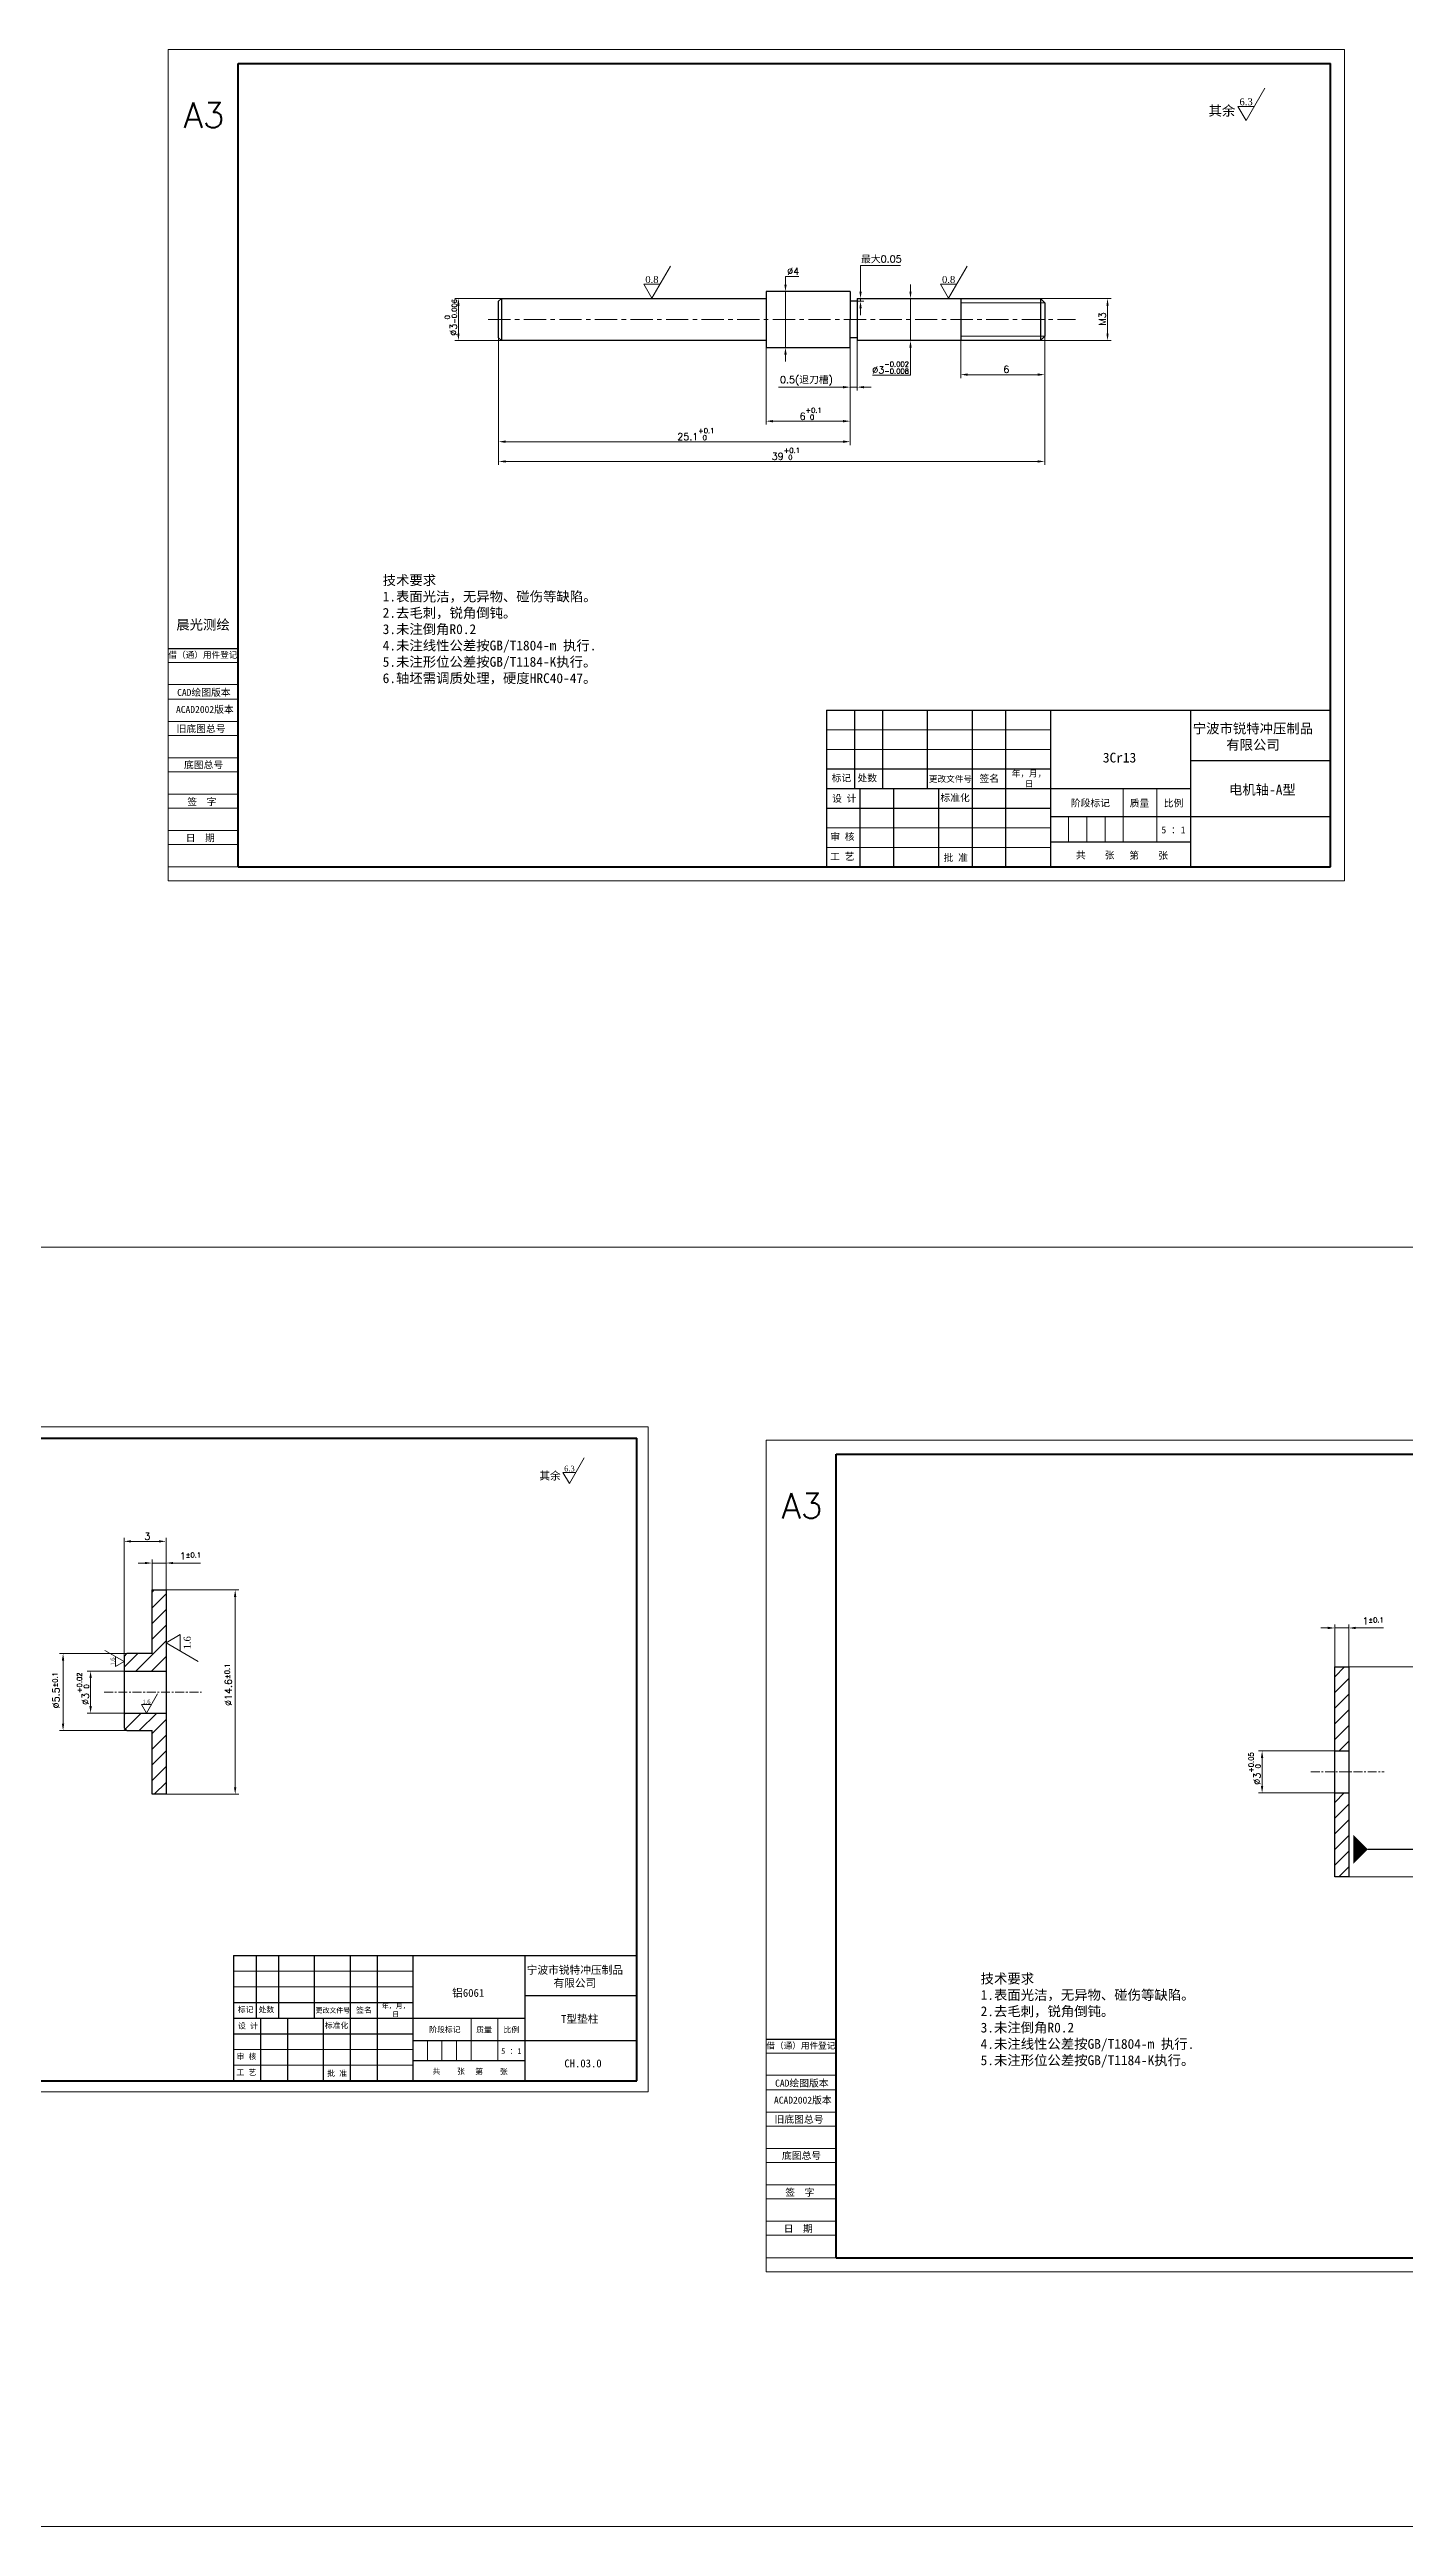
# Model space of a CAD drawing. Header units: millimetres. Extents: x 2517 to 4431, y 863 to 2540.
# Drawn here: x 3270.9 to 3367.7, y 1346.6 to 1523.6 of the extents above; entities that cross this region are included whole.
import ezdxf

# ---------------------------------------------------------------- set-up
doc = ezdxf.new("R2010")
doc.units = ezdxf.units.MM
doc.linetypes.add('CENTER', pattern=[50.8, 31.75, -6.35, 6.35, -6.35])
for name, color, linetype, lineweight in [('AM_5', 3, 'Continuous', 25), ('中心线', 1, 'CENTER', 9), ('填充', 3, 'Continuous', 9), ('实线', 7, 'Continuous', 25), ('尺寸标注', 2, 'Continuous', 9), ('引导线', 6, 'Continuous', 9), ('文本', 3, 'Continuous', 15), ('粗实线', 9, 'Continuous', 50)]:
    doc.layers.add(name, color=color, linetype=linetype, lineweight=lineweight)
doc.styles.add('st', font='txt.shx')
doc.styles.get("Standard").update_dxf_attribs({"font": 'simfang.ttf'})
doc.dimstyles.new('st0.2', dxfattribs={"dimscale": 0.2, "dimtxt": 2.5, "dimasz": 2.5, "dimexe": 1.25, "dimexo": 0, "dimtad": 1, "dimtoh": 1, "dimdec": 3, "dimdsep": 46, "dimtxsty": 'st', "dimcen": 0, "dimclrd": 256, "dimclre": 256, "dimclrt": 256, "dimadec": 4, "dimazin": 2, "dimtfac": 1, "dimtdec": 3, "dimtmove": 0, "dimatfit": 1, "dimfxl": 0, "dimlwd": -1, "dimlwe": -1, "dimarcsym": 0})

# ---------------------------------------------------------------- blocks, each defined once
blk = doc.blocks.new('*D108')
at = {"layer": 'Defpoints', "color": 0, "ltscale": 0.2, "transparency": 16777216}
for p in [(3303.21, 1505.81), (3300.14, 1502.81), (3303.21, 1502.81)]:
    blk.add_point(p, dxfattribs=at)
at = {"layer": '尺寸标注', "ltscale": 0.2, "transparency": 16777216}
for p, q in [((3303.21, 1505.81), (3299.89, 1505.81)), ((3300.14, 1505.31), (3300.14, 1503.31)), ((3303.21, 1502.81), (3299.89, 1502.81))]:
    blk.add_line(p, q, dxfattribs=at)
for points in [[(3300.05, 1505.31), (3300.22, 1505.31), (3300.14, 1505.81)], [(3300.05, 1503.31), (3300.22, 1503.31), (3300.14, 1502.81)]]:
    blk.add_solid(points, dxfattribs=at)
at = {"layer": '尺寸标注', "ltscale": 0.2, "transparency": 16777216, "insert": (3299.6, 1504.46), "char_height": 0.5, "attachment_point": 5, "rotation": 90, "style": 'st'}
blk.add_mtext('%%c3{}{\\H0.71x;\\C3;\\S 0^ -0.006;}', dxfattribs=at)
blk = doc.blocks.new('*D109')
at = {"layer": 'Defpoints', "color": 0, "ltscale": 0.2, "transparency": 16777216}
for p in [(3341.7, 1505.81), (3341.7, 1502.81), (3346.49, 1502.81)]:
    blk.add_point(p, dxfattribs=at)
at = {"layer": '尺寸标注', "ltscale": 0.2, "transparency": 16777216}
for p, q in [((3341.7, 1505.81), (3346.74, 1505.81)), ((3346.49, 1505.31), (3346.49, 1503.31)), ((3341.7, 1502.81), (3346.74, 1502.81))]:
    blk.add_line(p, q, dxfattribs=at)
for points in [[(3346.41, 1505.31), (3346.57, 1505.31), (3346.49, 1505.81)], [(3346.41, 1503.31), (3346.57, 1503.31), (3346.49, 1502.81)]]:
    blk.add_solid(points, dxfattribs=at)
at = {"layer": '尺寸标注', "ltscale": 0.2, "transparency": 16777216, "insert": (3346.11, 1504.35), "char_height": 0.5, "attachment_point": 5, "rotation": 90, "style": 'st'}
blk.add_mtext('M3', dxfattribs=at)
blk = doc.blocks.new('*D110')
at = {"layer": 'Defpoints', "color": 0, "ltscale": 0.2, "transparency": 16777216}
for p in [(3328.11, 1506.31), (3323.49, 1502.31), (3328.11, 1502.31)]:
    blk.add_point(p, dxfattribs=at)
at = {"layer": '尺寸标注', "ltscale": 0.2, "transparency": 16777216}
for p, q in [((3328.11, 1506.31), (3323.24, 1506.31)), ((3323.49, 1506.81), (3323.49, 1507.39)), ((3323.49, 1507.39), (3324.45, 1507.39)), ((3323.49, 1502.31), (3323.49, 1506.31)), ((3328.11, 1502.31), (3323.24, 1502.31)), ((3323.49, 1501.81), (3323.49, 1501.31))]:
    blk.add_line(p, q, dxfattribs=at)
for points in [[(3323.41, 1506.81), (3323.58, 1506.81), (3323.49, 1506.31)], [(3323.41, 1501.81), (3323.58, 1501.81), (3323.49, 1502.31)]]:
    blk.add_solid(points, dxfattribs=at)
at = {"layer": '尺寸标注', "ltscale": 0.2, "transparency": 16777216, "insert": (3324.04, 1507.76), "char_height": 0.5, "attachment_point": 5, "style": 'st'}
blk.add_mtext('%%c4', dxfattribs=at)
blk = doc.blocks.new('*D111')
at = {"layer": 'Defpoints', "color": 0, "ltscale": 0.2, "transparency": 16777216}
for p in [(3331.37, 1505.81), (3331.64, 1502.81), (3332.42, 1502.81)]:
    blk.add_point(p, dxfattribs=at)
at = {"layer": '尺寸标注', "ltscale": 0.2, "transparency": 16777216}
for p, q in [((3332.42, 1506.31), (3332.42, 1506.81)), ((3331.37, 1505.81), (3332.67, 1505.81)), ((3332.42, 1505.81), (3332.42, 1502.81)), ((3331.64, 1502.81), (3332.67, 1502.81)), ((3332.42, 1502.31), (3332.42, 1500.33)), ((3332.42, 1500.33), (3329.7, 1500.33))]:
    blk.add_line(p, q, dxfattribs=at)
for points in [[(3332.34, 1506.31), (3332.5, 1506.31), (3332.42, 1505.81)], [(3332.34, 1502.31), (3332.5, 1502.31), (3332.42, 1502.81)]]:
    blk.add_solid(points, dxfattribs=at)
at = {"layer": '尺寸标注', "ltscale": 0.2, "transparency": 16777216, "insert": (3331, 1500.87), "char_height": 0.5, "attachment_point": 5, "style": 'st'}
blk.add_mtext('%%c3{}{\\H0.71x;\\C3;\\S-0.002^ -0.008;}', dxfattribs=at)
blk = doc.blocks.new('*D112')
at = {"layer": 'Defpoints', "color": 0, "ltscale": 0.2, "transparency": 16777216}
for p in [(3336.01, 1502.81), (3342.01, 1503.12), (3342.01, 1500.37)]:
    blk.add_point(p, dxfattribs=at)
at = {"layer": '尺寸标注', "ltscale": 0.2, "transparency": 16777216}
for p, q in [((3336.01, 1502.81), (3336.01, 1500.12)), ((3342.01, 1503.12), (3342.01, 1500.12)), ((3336.51, 1500.37), (3341.51, 1500.37))]:
    blk.add_line(p, q, dxfattribs=at)
for points in [[(3336.51, 1500.46), (3336.51, 1500.29), (3336.01, 1500.37)], [(3341.51, 1500.46), (3341.51, 1500.29), (3342.01, 1500.37)]]:
    blk.add_solid(points, dxfattribs=at)
at = {"layer": '尺寸标注', "ltscale": 0.2, "transparency": 16777216, "insert": (3339.26, 1500.75), "char_height": 0.5, "attachment_point": 5, "style": 'st'}
blk.add_mtext('6', dxfattribs=at)
blk = doc.blocks.new('*D114')
at = {"layer": 'Defpoints', "color": 0, "ltscale": 0.2, "transparency": 16777216}
for p in [(3322.11, 1502.31), (3328.11, 1502.31), (3328.11, 1497.05)]:
    blk.add_point(p, dxfattribs=at)
at = {"layer": '尺寸标注', "ltscale": 0.2, "transparency": 16777216}
for p, q in [((3322.11, 1502.31), (3322.11, 1496.8)), ((3328.11, 1502.31), (3328.11, 1496.8)), ((3322.61, 1497.05), (3327.61, 1497.05))]:
    blk.add_line(p, q, dxfattribs=at)
for points in [[(3322.61, 1497.13), (3322.61, 1496.96), (3322.11, 1497.05)], [(3327.61, 1497.13), (3327.61, 1496.96), (3328.11, 1497.05)]]:
    blk.add_solid(points, dxfattribs=at)
at = {"layer": '尺寸标注', "ltscale": 0.2, "transparency": 16777216, "insert": (3325.29, 1497.58), "char_height": 0.5, "attachment_point": 5, "style": 'st'}
blk.add_mtext('6{}{\\H0.71x;\\C3;\\S+0.1^  0;}', dxfattribs=at)
blk = doc.blocks.new('*D115')
at = {"layer": 'Defpoints', "color": 0, "ltscale": 0.2, "transparency": 16777216}
for p in [(3303.01, 1503.01), (3342.01, 1503.12), (3342.01, 1494.17)]:
    blk.add_point(p, dxfattribs=at)
at = {"layer": '尺寸标注', "ltscale": 0.2, "transparency": 16777216}
for p, q in [((3303.01, 1503.01), (3303.01, 1493.92)), ((3342.01, 1503.12), (3342.01, 1493.92)), ((3303.51, 1494.17), (3341.51, 1494.17))]:
    blk.add_line(p, q, dxfattribs=at)
for points in [[(3303.51, 1494.25), (3303.51, 1494.09), (3303.01, 1494.17)], [(3341.51, 1494.25), (3341.51, 1494.09), (3342.01, 1494.17)]]:
    blk.add_solid(points, dxfattribs=at)
at = {"layer": '尺寸标注', "ltscale": 0.2, "transparency": 16777216, "insert": (3323.52, 1494.71), "char_height": 0.5, "attachment_point": 5, "style": 'st'}
blk.add_mtext('39{}{\\H0.71x;\\C3;\\S+0.1^  0;}', dxfattribs=at)
blk = doc.blocks.new('*D116')
at = {"layer": 'Defpoints', "color": 0, "ltscale": 0.2, "transparency": 16777216}
for p in [(3328.61, 1502.81), (3328.11, 1502.31), (3328.11, 1499.48)]:
    blk.add_point(p, dxfattribs=at)
at = {"layer": '尺寸标注', "ltscale": 0.2, "transparency": 16777216}
for p, q in [((3328.61, 1502.81), (3328.61, 1499.23)), ((3328.11, 1502.31), (3328.11, 1499.23)), ((3327.61, 1499.48), (3323, 1499.48)), ((3328.61, 1499.48), (3328.11, 1499.48)), ((3329.11, 1499.48), (3329.61, 1499.48))]:
    blk.add_line(p, q, dxfattribs=at)
for points in [[(3327.61, 1499.56), (3327.61, 1499.39), (3328.11, 1499.48)], [(3329.11, 1499.56), (3329.11, 1499.39), (3328.61, 1499.48)]]:
    blk.add_solid(points, dxfattribs=at)
at = {"layer": '尺寸标注', "ltscale": 0.2, "transparency": 16777216, "insert": (3324.99, 1499.93), "char_height": 0.5, "attachment_point": 5, "style": 'st'}
blk.add_mtext('0.5(退刀槽)', dxfattribs=at)
blk = doc.blocks.new('*D117')
at = {"layer": 'Defpoints', "color": 0, "ltscale": 0.2, "transparency": 16777216}
for p in [(3328.61, 1505.81), (3328.61, 1505.61), (3328.85, 1505.61)]:
    blk.add_point(p, dxfattribs=at)
at = {"layer": '尺寸标注', "ltscale": 0.2, "transparency": 16777216}
for p, q in [((3328.85, 1506.31), (3328.85, 1508.16)), ((3328.85, 1508.16), (3331.7, 1508.16)), ((3328.61, 1505.81), (3329.1, 1505.81)), ((3328.61, 1505.61), (3329.1, 1505.61)), ((3328.85, 1505.61), (3328.85, 1505.81)), ((3328.85, 1505.11), (3328.85, 1504.61))]:
    blk.add_line(p, q, dxfattribs=at)
for points in [[(3328.77, 1506.31), (3328.94, 1506.31), (3328.85, 1505.81)], [(3328.77, 1505.11), (3328.94, 1505.11), (3328.85, 1505.61)]]:
    blk.add_solid(points, dxfattribs=at)
at = {"layer": '尺寸标注', "ltscale": 0.2, "transparency": 16777216, "insert": (3330.34, 1508.61), "char_height": 0.5, "attachment_point": 5, "style": 'st'}
blk.add_mtext('最大0.05', dxfattribs=at)
blk = doc.blocks.new('*D178')
at = {"layer": 'Defpoints', "color": 0, "ltscale": 0.2, "transparency": 16777216}
for p in [(3276.26, 1407.75), (3273.87, 1404.75), (3276.26, 1404.75)]:
    blk.add_point(p, dxfattribs=at)
at = {"layer": '尺寸标注', "ltscale": 0.2, "transparency": 16777216}
for p, q in [((3276.26, 1407.75), (3273.62, 1407.75)), ((3273.87, 1407.25), (3273.87, 1405.25)), ((3276.26, 1404.75), (3273.62, 1404.75))]:
    blk.add_line(p, q, dxfattribs=at)
for points in [[(3273.79, 1407.25), (3273.96, 1407.25), (3273.87, 1407.75)], [(3273.79, 1405.25), (3273.96, 1405.25), (3273.87, 1404.75)]]:
    blk.add_solid(points, dxfattribs=at)
at = {"layer": '尺寸标注', "ltscale": 0.2, "transparency": 16777216, "insert": (3273.33, 1406.49), "char_height": 0.5, "attachment_point": 5, "rotation": 90, "style": 'st'}
blk.add_mtext('%%C3{}{\\H0.71x;\\C3;\\S+0.02^  0;}', dxfattribs=at)
blk = doc.blocks.new('*D179')
at = {"layer": 'Defpoints', "color": 0, "ltscale": 0.2, "transparency": 16777216}
for p in [(3279.26, 1413.55), (3279.26, 1398.95), (3284.2, 1398.95)]:
    blk.add_point(p, dxfattribs=at)
at = {"layer": '尺寸标注', "ltscale": 0.2, "transparency": 16777216}
for p, q in [((3279.26, 1413.55), (3284.45, 1413.55)), ((3284.2, 1413.05), (3284.2, 1399.45)), ((3279.26, 1398.95), (3284.45, 1398.95))]:
    blk.add_line(p, q, dxfattribs=at)
for points in [[(3284.11, 1413.05), (3284.28, 1413.05), (3284.2, 1413.55)], [(3284.11, 1399.45), (3284.28, 1399.45), (3284.2, 1398.95)]]:
    blk.add_solid(points, dxfattribs=at)
at = {"layer": '尺寸标注', "ltscale": 0.2, "transparency": 16777216, "insert": (3283.7, 1406.77), "char_height": 0.5, "attachment_point": 5, "rotation": 90, "style": 'st'}
blk.add_mtext('%%c14.6{}{\\A0;{\\H1.5x;}{\\A2;\\H0.71x;\\C3;%%p0.1}}', dxfattribs=at)
blk = doc.blocks.new('*D180')
at = {"layer": 'Defpoints', "color": 0, "ltscale": 0.2, "transparency": 16777216}
for p in [(3279.26, 1415.47), (3278.26, 1413.55), (3279.26, 1413.55)]:
    blk.add_point(p, dxfattribs=at)
at = {"layer": '尺寸标注', "ltscale": 0.2, "transparency": 16777216}
for p, q in [((3278.26, 1413.55), (3278.26, 1415.72)), ((3279.26, 1413.55), (3279.26, 1415.72)), ((3277.76, 1415.47), (3277.26, 1415.47)), ((3278.26, 1415.47), (3279.26, 1415.47)), ((3279.76, 1415.47), (3281.73, 1415.47))]:
    blk.add_line(p, q, dxfattribs=at)
for points in [[(3277.76, 1415.55), (3277.76, 1415.39), (3278.26, 1415.47)], [(3279.76, 1415.55), (3279.76, 1415.39), (3279.26, 1415.47)]]:
    blk.add_solid(points, dxfattribs=at)
at = {"layer": '尺寸标注', "ltscale": 0.2, "transparency": 16777216, "insert": (3281, 1415.97), "char_height": 0.5, "attachment_point": 5, "style": 'st'}
blk.add_mtext('1{}{\\A0;{\\H1.5x;}{\\A2;\\H0.71x;\\C3;%%p0.1}}', dxfattribs=at)
blk = doc.blocks.new('*D181')
at = {"layer": 'Defpoints', "color": 0, "ltscale": 0.2, "transparency": 16777216}
for p in [(3276.46, 1409), (3271.91, 1403.5), (3276.46, 1403.5)]:
    blk.add_point(p, dxfattribs=at)
at = {"layer": '尺寸标注', "ltscale": 0.2, "transparency": 16777216}
for p, q in [((3276.46, 1409), (3271.66, 1409)), ((3271.91, 1408.5), (3271.91, 1404)), ((3276.46, 1403.5), (3271.66, 1403.5))]:
    blk.add_line(p, q, dxfattribs=at)
for points in [[(3271.82, 1408.5), (3271.99, 1408.5), (3271.91, 1409)], [(3271.82, 1404), (3271.99, 1404), (3271.91, 1403.5)]]:
    blk.add_solid(points, dxfattribs=at)
at = {"layer": '尺寸标注', "ltscale": 0.2, "transparency": 16777216, "insert": (3271.41, 1406.38), "char_height": 0.5, "attachment_point": 5, "rotation": 90, "style": 'st'}
blk.add_mtext('%%c5.5{}{\\A0;{\\H1.5x;}{\\A2;\\H0.71x;\\C3;%%p0.1}}', dxfattribs=at)
blk = doc.blocks.new('*D182')
at = {"layer": 'Defpoints', "color": 0, "ltscale": 0.2, "transparency": 16777216}
for p in [(3279.26, 1417.02), (3279.26, 1413.55), (3276.26, 1408.8)]:
    blk.add_point(p, dxfattribs=at)
at = {"layer": '尺寸标注', "ltscale": 0.2, "transparency": 16777216}
for p, q in [((3276.26, 1408.8), (3276.26, 1417.27)), ((3276.76, 1417.02), (3278.76, 1417.02)), ((3279.26, 1413.55), (3279.26, 1417.27))]:
    blk.add_line(p, q, dxfattribs=at)
for points in [[(3276.76, 1417.1), (3276.76, 1416.94), (3276.26, 1417.02)], [(3278.76, 1417.1), (3278.76, 1416.94), (3279.26, 1417.02)]]:
    blk.add_solid(points, dxfattribs=at)
at = {"layer": '尺寸标注', "ltscale": 0.2, "transparency": 16777216, "insert": (3277.92, 1417.39), "char_height": 0.5, "attachment_point": 5, "style": 'st'}
blk.add_mtext('3', dxfattribs=at)
blk = doc.blocks.new('*D183')
at = {"layer": 'Defpoints', "color": 0, "ltscale": 0.2, "transparency": 16777216}
for p in [(3362.72, 1402.05), (3357.53, 1399.05), (3362.72, 1399.05)]:
    blk.add_point(p, dxfattribs=at)
at = {"layer": '尺寸标注', "ltscale": 0.2, "transparency": 16777216}
for p, q in [((3362.72, 1402.05), (3357.28, 1402.05)), ((3357.53, 1401.55), (3357.53, 1399.55)), ((3362.72, 1399.05), (3357.28, 1399.05))]:
    blk.add_line(p, q, dxfattribs=at)
for points in [[(3357.44, 1401.55), (3357.61, 1401.55), (3357.53, 1402.05)], [(3357.44, 1399.55), (3357.61, 1399.55), (3357.53, 1399.05)]]:
    blk.add_solid(points, dxfattribs=at)
at = {"layer": '尺寸标注', "ltscale": 0.2, "transparency": 16777216, "insert": (3356.99, 1400.79), "char_height": 0.5, "attachment_point": 5, "rotation": 90, "style": 'st'}
blk.add_mtext('%%c3{}{\\H0.71x;\\C3;\\S+0.05^  0;}', dxfattribs=at)
blk = doc.blocks.new('*D184')
at = {"layer": 'Defpoints', "color": 0, "ltscale": 0.2, "transparency": 16777216}
for p in [(3362.72, 1408.05), (3362.72, 1393.05), (3374, 1393.05)]:
    blk.add_point(p, dxfattribs=at)
at = {"layer": '尺寸标注', "ltscale": 0.2, "transparency": 16777216}
for p, q in [((3362.72, 1408.05), (3374.25, 1408.05)), ((3374, 1407.55), (3374, 1393.55)), ((3362.72, 1393.05), (3374.25, 1393.05))]:
    blk.add_line(p, q, dxfattribs=at)
for points in [[(3373.92, 1407.55), (3374.08, 1407.55), (3374, 1408.05)], [(3373.92, 1393.55), (3374.08, 1393.55), (3374, 1393.05)]]:
    blk.add_solid(points, dxfattribs=at)
at = {"layer": '尺寸标注', "ltscale": 0.2, "transparency": 16777216, "insert": (3373.5, 1400.71), "char_height": 0.5, "attachment_point": 5, "rotation": 90, "style": 'st'}
blk.add_mtext('%%c15{}{\\A0;{\\H1.5x;}{\\A2;\\H0.71x;\\C3;%%p0.1}}', dxfattribs=at)
blk = doc.blocks.new('*D185')
at = {"layer": 'Defpoints', "color": 0, "ltscale": 0.2, "transparency": 16777216}
for p in [(3363.72, 1410.83), (3362.72, 1408.05), (3363.72, 1408.05)]:
    blk.add_point(p, dxfattribs=at)
at = {"layer": '尺寸标注', "ltscale": 0.2, "transparency": 16777216}
for p, q in [((3362.22, 1410.83), (3361.72, 1410.83)), ((3362.72, 1408.05), (3362.72, 1411.08)), ((3362.72, 1410.83), (3363.72, 1410.83)), ((3363.72, 1408.05), (3363.72, 1411.08)), ((3364.22, 1410.83), (3366.19, 1410.83))]:
    blk.add_line(p, q, dxfattribs=at)
for points in [[(3362.22, 1410.92), (3362.22, 1410.75), (3362.72, 1410.83)], [(3364.22, 1410.92), (3364.22, 1410.75), (3363.72, 1410.83)]]:
    blk.add_solid(points, dxfattribs=at)
at = {"layer": '尺寸标注', "ltscale": 0.2, "transparency": 16777216, "insert": (3365.45, 1411.33), "char_height": 0.5, "attachment_point": 5, "style": 'st'}
blk.add_mtext('1{}{\\A0;{\\H1.5x;}{\\A2;\\H0.71x;\\C3;%%p0.1}}', dxfattribs=at)
blk = doc.blocks.new('*D470')
at = {"layer": 'Defpoints', "color": 0, "ltscale": 0.2, "transparency": 16777216}
for p in [(3303.01, 1503.01), (3328.11, 1502.31), (3328.11, 1495.58)]:
    blk.add_point(p, dxfattribs=at)
at = {"layer": '尺寸标注', "ltscale": 0.2, "transparency": 16777216}
for p, q in [((3303.01, 1503.01), (3303.01, 1495.33)), ((3328.11, 1502.31), (3328.11, 1495.33)), ((3303.51, 1495.58), (3327.61, 1495.58))]:
    blk.add_line(p, q, dxfattribs=at)
for points in [[(3303.51, 1495.67), (3303.51, 1495.5), (3303.01, 1495.58)], [(3327.61, 1495.67), (3327.61, 1495.5), (3328.11, 1495.58)]]:
    blk.add_solid(points, dxfattribs=at)
at = {"layer": '尺寸标注', "ltscale": 0.2, "transparency": 16777216, "insert": (3317.09, 1496.12), "char_height": 0.5, "attachment_point": 5, "style": 'st'}
blk.add_mtext('25.1{}{\\H0.71x;\\C3;\\S+0.1^  0;}', dxfattribs=at)

msp = doc.modelspace()

# ---------------------------------------------------------------- hatches: boundary and pattern name
at = {"layer": '填充', "ltscale": 0.2}
h = msp.add_hatch(dxfattribs=at)
h.set_pattern_fill('LINE', color=256, scale=0.25, angle=45)
h.set_pattern_definition([(45, (-5.8485, 56.6724), (-0.561266, 0.561266), [])])
h.paths.add_polyline_path([(3279.2613, 1413.5523), (3278.2613, 1413.5523), (3278.2613, 1409.0023), (3276.2613, 1409.0023), (3276.2613, 1407.7523), (3279.2613, 1407.7523)])
h.paths.add_polyline_path([(3279.2613, 1404.7523), (3276.2613, 1404.7523), (3276.2613, 1403.5023), (3278.2613, 1403.5023), (3278.2613, 1398.9523), (3279.2613, 1398.9523)])
h = msp.add_hatch(dxfattribs=at)
h.set_pattern_fill('LINE', color=256, scale=0.25, angle=45)
h.set_pattern_definition([(45, (166.5091, 50.9749), (-0.561266, 0.561266), [])])
h.paths.add_polyline_path([(3363.7155, 1408.0548), (3362.7155, 1408.0548), (3362.7155, 1402.0548), (3363.7155, 1402.0548)])
h.paths.add_polyline_path([(3363.7155, 1399.0548), (3362.7155, 1399.0548), (3362.7155, 1393.0548), (3363.7155, 1393.0548)])

# ---------------------------------------------------------------- linework, layer by layer
at = {"layer": 'AM_5', "color": 3, "ltscale": 0.2}
msp.add_line((3368.9287, 1395.0131), (3365.0859, 1395.0131), dxfattribs=at)
at = {"layer": 'AM_5', "color": 3, "linetype": 'Continuous', "ltscale": 0.2}
msp.add_trace([(3364.0359, 1396.0631), (3365.0859, 1395.0131), (3364.0359, 1393.9631)], dxfattribs=at)
at = {"layer": '中心线', "ltscale": 0.05}
msp.add_line((3302.2663, 1504.3124), (3344.1995, 1504.3124), dxfattribs=at)
at = {"layer": '中心线', "ltscale": 0.02}
for p, q in [((3274.8425, 1406.2523), (3281.7987, 1406.2523)), ((3361.0091, 1400.5548), (3366.2529, 1400.5548))]:
    msp.add_line(p, q, dxfattribs=at)
at = {"layer": '填充', "ltscale": 0.2}
for p, q in [((3342.0083, 1505.5037), (3336.0083, 1505.5037)), ((3342.0083, 1503.1211), (3336.0083, 1503.1211))]:
    msp.add_line(p, q, dxfattribs=at)
at = {"layer": '实线', "ltscale": 0.2}
for p, q in [((3328.1083, 1506.3124), (3322.1083, 1506.3124)), ((3322.1083, 1506.3124), (3322.1083, 1502.3124)), ((3328.1083, 1506.3124), (3328.1083, 1504.3124)), ((3303.2083, 1505.8124), (3303.0083, 1505.6124)), ((3303.0083, 1504.3124), (3303.0083, 1505.6124)), ((3303.0083, 1503.0124), (3303.0083, 1504.3124)), ((3303.2083, 1505.8124), (3322.1083, 1505.8124)), ((3303.2083, 1505.8124), (3303.2083, 1502.8124)), ((3328.6083, 1505.6124), (3328.1083, 1505.6124)), ((3328.1083, 1502.3124), (3328.1083, 1504.3124)), ((3328.6083, 1505.8124), (3341.6996, 1505.8124)), ((3328.6083, 1505.8124), (3328.6083, 1502.8124)), ((3328.6083, 1505.8124), (3328.6083, 1505.6124)), ((3336.0083, 1505.8124), (3336.0083, 1502.8124)), ((3341.6996, 1505.8124), (3342.0083, 1505.5037)), ((3341.6996, 1505.8124), (3341.6996, 1502.8124)), ((3342.0083, 1505.5037), (3342.0083, 1503.1211)), ((3303.2083, 1502.8124), (3303.0083, 1503.0124)), ((3322.1083, 1502.8124), (3303.2083, 1502.8124)), ((3328.6083, 1503.0124), (3328.1083, 1503.0124)), ((3341.6996, 1502.8124), (3328.6083, 1502.8124)), ((3341.6996, 1502.8124), (3342.0083, 1503.1211)), ((3322.1083, 1502.3124), (3328.1083, 1502.3124)), ((3278.2613, 1409.0023), (3278.2613, 1413.5523)), ((3278.2613, 1413.5523), (3279.2613, 1413.5523)), ((3279.2613, 1413.5523), (3279.2613, 1398.9523)), ((3276.4613, 1409.0023), (3276.2613, 1408.8023)), ((3276.2613, 1408.8023), (3276.2613, 1403.7023)), ((3278.2613, 1409.0023), (3276.4613, 1409.0023)), ((3276.2613, 1407.7523), (3279.2613, 1407.7523)), ((3362.7155, 1400.5548), (3362.7155, 1408.0548)), ((3362.7155, 1408.0548), (3363.7155, 1408.0548)), ((3363.7155, 1408.0548), (3363.7155, 1393.0548)), ((3276.2613, 1404.7523), (3279.2613, 1404.7523)), ((3276.4613, 1403.5023), (3276.2613, 1403.7023)), ((3276.4613, 1403.5023), (3278.2613, 1403.5023)), ((3278.2613, 1398.9523), (3278.2613, 1403.5023)), ((3362.7155, 1402.0548), (3363.7155, 1402.0548)), ((3362.7155, 1393.0548), (3362.7155, 1400.5548)), ((3279.2613, 1398.9523), (3278.2613, 1398.9523)), ((3362.7155, 1399.0548), (3363.7155, 1399.0548)), ((3363.7155, 1393.0548), (3362.7155, 1393.0548))]:
    msp.add_line(p, q, dxfattribs=at)
at = {"layer": '实线'}
for p, q in [((3279.4108, 1480.7986), (3284.4108, 1480.7986)), ((3284.4108, 1465.1986), (3284.4108, 1476.3986)), ((3284.4108, 1476.3986), (3284.4108, 1465.1986)), ((3326.4108, 1476.3986), (3362.4108, 1476.3986)), ((3326.4145, 1476.3986), (3326.4145, 1465.1986)), ((3328.4145, 1476.3986), (3328.4145, 1470.7986)), ((3330.4145, 1476.3986), (3330.4145, 1470.7986)), ((3333.6145, 1476.3986), (3333.6145, 1470.7986)), ((3336.8145, 1476.3986), (3336.8145, 1465.1986)), ((3339.2145, 1476.3986), (3339.2145, 1465.1986)), ((3342.4145, 1476.3986), (3342.4145, 1465.1986)), ((3352.4108, 1476.3986), (3352.4108, 1465.1986)), ((3352.4108, 1472.7986), (3362.4108, 1472.7986)), ((3326.4108, 1472.1986), (3342.4145, 1472.1986)), ((3326.4108, 1470.7986), (3342.4145, 1470.7986)), ((3328.8145, 1470.7986), (3328.8145, 1465.1986)), ((3331.2145, 1470.7986), (3331.2145, 1465.1986)), ((3334.4145, 1470.7986), (3334.4145, 1465.1986)), ((3342.4145, 1470.7986), (3352.4108, 1470.7986)), ((3326.4108, 1469.3986), (3342.4145, 1469.3986)), ((3342.4145, 1468.7986), (3362.4108, 1468.7986)), ((3342.4145, 1466.9986), (3352.4108, 1466.9986)), ((3326.4108, 1465.1986), (3362.4108, 1465.1986)), ((3284.0845, 1387.4429), (3312.8845, 1387.4429)), ((3284.0875, 1387.4429), (3284.0875, 1378.4829)), ((3285.6875, 1387.4429), (3285.6875, 1382.9629)), ((3287.2875, 1387.4429), (3287.2875, 1382.9629)), ((3289.8475, 1387.4429), (3289.8475, 1382.9629)), ((3292.4075, 1387.4429), (3292.4075, 1378.4829)), ((3294.3275, 1387.4429), (3294.3275, 1378.4829)), ((3296.8875, 1387.4429), (3296.8875, 1378.4829)), ((3304.8845, 1387.4429), (3304.8845, 1378.4829)), ((3284.0845, 1384.0829), (3296.8875, 1384.0829)), ((3304.8845, 1384.5629), (3312.8845, 1384.5629)), ((3284.0845, 1382.9629), (3296.8875, 1382.9629)), ((3286.0075, 1382.9629), (3286.0075, 1378.4829)), ((3287.9275, 1382.9629), (3287.9275, 1378.4829)), ((3290.4875, 1382.9629), (3290.4875, 1378.4829)), ((3296.8875, 1382.9629), (3304.8845, 1382.9629)), ((3284.0845, 1381.8429), (3296.8875, 1381.8429)), ((3296.8875, 1381.3629), (3312.8845, 1381.3629)), ((3322.1102, 1381.4431), (3327.1102, 1381.4431)), ((3296.8875, 1379.9229), (3304.8845, 1379.9229)), ((3284.0845, 1378.4829), (3312.8845, 1378.4829)), ((3327.1102, 1365.8431), (3327.1102, 1377.0431)), ((3327.1102, 1377.0431), (3327.1102, 1365.8431))]:
    msp.add_line(p, q, dxfattribs=at)
at = {"layer": '尺寸标注', "ltscale": 0.2}
for p, q in [((3054.3981, 1438.0325), (3645.4033, 1438.0325)), ((3054.3981, 1346.6412), (3645.4033, 1346.6412))]:
    msp.add_line(p, q, dxfattribs=at)
at = {"layer": '引导线'}
for p, q in [((3279.4108, 1523.5986), (3363.4108, 1523.5986)), ((3279.4108, 1464.1986), (3279.4108, 1523.5986)), ((3363.4108, 1464.1986), (3363.4108, 1523.5986)), ((3284.4108, 1479.7986), (3279.4108, 1479.7986)), ((3284.4108, 1478.2307), (3279.4108, 1478.2307)), ((3284.4108, 1477.1986), (3279.4108, 1477.1986)), ((3284.4108, 1475.5986), (3279.4108, 1475.5986)), ((3284.4108, 1474.5986), (3279.4108, 1474.5986)), ((3326.4108, 1474.9986), (3342.4145, 1474.9986)), ((3284.4108, 1472.9986), (3279.4108, 1472.9986)), ((3326.4108, 1473.5986), (3342.4145, 1473.5986)), ((3284.4108, 1471.9986), (3279.4108, 1471.9986)), ((3284.4108, 1470.3986), (3279.4108, 1470.3986)), ((3284.4108, 1469.3986), (3279.4108, 1469.3986)), ((3284.4108, 1467.7986), (3279.4108, 1467.7986)), ((3326.4108, 1467.9986), (3342.4145, 1467.9986)), ((3284.4108, 1466.7986), (3279.4108, 1466.7986)), ((3326.4108, 1466.5986), (3342.4145, 1466.5986)), ((3284.4108, 1465.1986), (3279.4108, 1465.1986)), ((3279.4108, 1464.1986), (3363.4108, 1464.1986)), ((3246.4845, 1425.2029), (3313.6845, 1425.2029)), ((3313.6845, 1377.6829), (3313.6845, 1425.2029)), ((3322.1102, 1424.2431), (3406.1102, 1424.2431)), ((3322.1102, 1364.8431), (3322.1102, 1424.2431)), ((3284.0845, 1386.3229), (3296.8875, 1386.3229)), ((3284.0845, 1385.2029), (3296.8875, 1385.2029)), ((3284.0845, 1380.7229), (3296.8875, 1380.7229)), ((3327.1102, 1380.4431), (3322.1102, 1380.4431)), ((3284.0845, 1379.6029), (3296.8875, 1379.6029)), ((3327.1102, 1378.8752), (3322.1102, 1378.8752)), ((3246.4845, 1377.6829), (3313.6845, 1377.6829)), ((3327.1102, 1377.8431), (3322.1102, 1377.8431)), ((3327.1102, 1376.2431), (3322.1102, 1376.2431)), ((3327.1102, 1375.2431), (3322.1102, 1375.2431)), ((3327.1102, 1373.6431), (3322.1102, 1373.6431)), ((3327.1102, 1372.6431), (3322.1102, 1372.6431)), ((3327.1102, 1371.0431), (3322.1102, 1371.0431)), ((3327.1102, 1370.0431), (3322.1102, 1370.0431)), ((3327.1102, 1368.4431), (3322.1102, 1368.4431)), ((3327.1102, 1367.4431), (3322.1102, 1367.4431)), ((3327.1102, 1365.8431), (3322.1102, 1365.8431)), ((3322.1102, 1364.8431), (3406.1102, 1364.8431))]:
    msp.add_line(p, q, dxfattribs=at)
at = {"layer": '文本'}
for p, q in [((3356.3832, 1518.5234), (3357.7134, 1520.8274)), ((3356.9651, 1519.5314), (3355.8012, 1519.5314)), ((3355.8012, 1519.5314), (3356.3832, 1518.5234)), ((3313.955, 1505.8251), (3315.2852, 1508.1291)), ((3335.1413, 1505.8251), (3336.4715, 1508.1291)), ((3314.5369, 1506.8331), (3313.373, 1506.8331)), ((3313.373, 1506.8331), (3313.955, 1505.8251)), ((3335.7232, 1506.8331), (3334.5593, 1506.8331)), ((3334.5593, 1506.8331), (3335.1413, 1505.8251)), ((3308.0624, 1421.1428), (3309.1266, 1422.986)), ((3308.528, 1421.9492), (3307.5968, 1421.9492)), ((3307.5968, 1421.9492), (3308.0624, 1421.1428)), ((3280.2693, 1410.3534), (3279.2613, 1409.7714)), ((3280.2693, 1409.1894), (3280.2693, 1410.3534)), ((3276.2613, 1408.4286), (3274.8789, 1409.2267)), ((3275.6565, 1408.7778), (3275.6565, 1408.0794)), ((3279.2613, 1409.7714), (3281.5653, 1408.4412)), ((3275.6565, 1408.0794), (3276.2613, 1408.4286)), ((3278.2088, 1405.3571), (3277.5104, 1405.3571)), ((3277.5104, 1405.3571), (3277.8596, 1404.7523)), ((3277.8596, 1404.7523), (3278.6577, 1406.1347))]:
    msp.add_line(p, q, dxfattribs=at)
at = {"layer": '文本', "ltscale": 0.2}
for p, q in [((3347.6108, 1470.7986), (3347.6108, 1466.9986)), ((3350.0108, 1470.7986), (3350.0108, 1466.9986)), ((3343.7108, 1468.7986), (3343.7108, 1466.9986)), ((3345.0108, 1468.7986), (3345.0108, 1466.9986)), ((3346.3108, 1468.7986), (3346.3108, 1466.9986)), ((3301.0445, 1382.9629), (3301.0445, 1379.9229)), ((3302.9645, 1382.9629), (3302.9645, 1379.9229)), ((3297.9245, 1381.3629), (3297.9245, 1379.9229)), ((3298.9645, 1381.3629), (3298.9645, 1379.9229)), ((3300.0045, 1381.3629), (3300.0045, 1379.9229))]:
    msp.add_line(p, q, dxfattribs=at)
at = {"layer": '粗实线'}
for p, q in [((3284.4108, 1465.1986), (3284.4108, 1522.5986)), ((3284.4108, 1522.5986), (3362.4108, 1522.5986)), ((3362.4108, 1465.1986), (3362.4108, 1522.5986)), ((3284.4108, 1465.1986), (3362.4108, 1465.1986)), ((3250.4845, 1424.4029), (3312.8845, 1424.4029)), ((3312.8845, 1378.4829), (3312.8845, 1424.4029)), ((3327.1102, 1365.8431), (3327.1102, 1423.2431)), ((3327.1102, 1423.2431), (3405.1102, 1423.2431)), ((3250.4845, 1378.4829), (3312.8845, 1378.4829)), ((3327.1102, 1365.8431), (3405.1102, 1365.8431))]:
    msp.add_line(p, q, dxfattribs=at)

# ---------------------------------------------------------------- texts
at = {"layer": '实线', "ltscale": 0.2, "char_height": 1.8, "width": 5, "attachment_point": 1, "style": 'st'}
for insert in [(3280.4991, 1519.8097), (3323.1985, 1420.4542)]:
    msp.add_mtext('A3', dxfattribs=dict(at, insert=insert))
at = {"layer": '实线', "attachment_point": 5}
for s, insert, char_height, width in [('晨光测绘', (3281.9001, 1482.4724), 0.7, 12.63596), ('宁波市锐特冲压制品\\P有限公司', (3356.8751, 1474.4702), 0.7, 12.63596), ('3Cr13', (3347.3493, 1473.007), 0.7, 7.8742), (' 电机轴-A型', (3357.3108, 1470.683), 0.7, 12.63596), ('宁波市锐特冲压制品\\P有限公司', (3308.456, 1385.9002), 0.56, 10.108768), ('铝6061', (3300.8353, 1384.7297), 0.56, 6.29936), ('T型垫柱', (3308.8045, 1382.8705), 0.56, 10.108768), ('CH.03.0', (3309.0346, 1379.7189), 0.56, 7.3604)]:
    msp.add_mtext(s, dxfattribs=dict(at, insert=insert, char_height=char_height, width=width))
at = {"layer": '文本'}
for s, insert, char_height, width, attachment_point in [('{\\fTimes New Roman|b0|i0|c0|p18;6.3}', (3355.913, 1520.1204), 0.5, 2.92, 1), ('其余', (3354.6569, 1518.7964), 0.7, 12.63596, 8), ('{\\fTimes New Roman|b0|i0|c0|p18;0.8}', (3313.4848, 1507.4221), 0.5, 2.92, 1), ('{\\fTimes New Roman|b0|i0|c0|p18;0.8}', (3334.6711, 1507.4221), 0.5, 2.92, 1), ('技术要求\\P1.表面光洁，无异物、碰伤等缺陷。\\P2.去毛刺，锐角倒钝。\\P3.未注倒角R0.2\\P4.未注线性公差按GB/T1804-m 执行.\\P5.未注形位公差按GB/T1184-K执行。\\P6.轴坯需调质处理，硬度HRC40-47。', (3294.7296, 1482.1361), 0.7, 17.90296, 4), ('其余', (3306.6814, 1421.3612), 0.56, 10.108768, 8), ('{\\fTimes New Roman|b0|i0|c0|p18;6.3}', (3307.6863, 1422.4204), 0.4, 2.336, 1), ('{\\fTimes New Roman|b0|i0|c0|p18;1.6}', (3277.5774, 1405.7105), 0.3, 1.752, 1), ('技术要求\\P1.表面光洁，无异物、碰伤等缺陷。\\P2.去毛刺，锐角倒钝。\\P3.未注倒角R0.2\\P4.未注线性公差按GB/T1804-m 执行.\\P5.未注形位公差按GB/T1184-K执行。', (3337.429, 1382.7806), 0.7, 17.90296, 4)]:
    msp.add_mtext(s, dxfattribs=dict(at, insert=insert, char_height=char_height, width=width, attachment_point=attachment_point))
at = {"layer": '文本', "ltscale": 0.2, "attachment_point": 5}
for s, insert, char_height, width in [('借（通）用件登记', (3281.8933, 1480.3198), 0.44, 10.22572), ('CAD绘图版本', (3281.9643, 1477.6375), 0.5, 15.159404), ('ACAD2002版本', (3282.0329, 1476.4233), 0.5, 11.701904), ('旧底图总号', (3281.7623, 1475.0505), 0.5, 13.237686), ('底图总号', (3281.9409, 1472.4641), 0.5, 2.90232), ('标记', (3327.4876, 1471.5303), 0.5, 2.90232), ('处数', (3329.3316, 1471.5259), 0.5, 2.90232), ('更改文件号', (3335.271, 1471.4597), 0.44, 6.437633), ('签名', (3338.044, 1471.4916), 0.5, 2.90232), ('年，月，日', (3340.8825, 1471.4873), 0.44, 2.90232), ('签  字', (3281.8189, 1469.8319), 0.5, 2.90232), ('设 计', (3327.6921, 1470.0665), 0.5, 2.90232), ('标准化', (3335.605, 1470.1121), 0.5, 2.90232), ('阶段标记', (3345.2662, 1469.7411), 0.5, 2.90232), ('质量', (3348.7687, 1469.7294), 0.5, 2.90232), ('比例', (3351.2029, 1469.7294), 0.5, 2.90232), ('日  期', (3281.7072, 1467.2444), 0.5, 2.90232), ('审 核', (3327.5555, 1467.3385), 0.5, 2.90232), ('5 ：1', (3351.2002, 1467.8423), 0.5, 2.90232), ('工 艺', (3327.5475, 1465.9289), 0.5, 2.90232), ('批 准', (3335.6505, 1465.8356), 0.5, 2.90232), ('共    张', (3345.6122, 1466.0147), 0.5, 2.90232), ('第    张', (3349.4255, 1465.9966), 0.5, 2.90232), ('标记', (3284.946, 1383.5483), 0.4, 2.321856), ('处数', (3286.4212, 1383.5448), 0.4, 2.321856), ('设 计', (3285.1096, 1382.3773), 0.4, 2.321856), ('更改文件号', (3291.1727, 1383.4918), 0.352, 5.150107), ('标准化', (3291.4399, 1382.4137), 0.4, 2.321856), ('签名', (3293.3911, 1383.5173), 0.4, 2.321856), ('年，月，日', (3295.6618, 1383.5139), 0.352, 2.321856), ('阶段标记', (3299.1688, 1382.1169), 0.4, 2.321856), ('质量', (3301.9709, 1382.1076), 0.4, 2.321856), ('比例', (3303.9182, 1382.1076), 0.4, 2.321856), ('审 核', (3285.0003, 1380.1948), 0.4, 2.321856), ('5 ：1', (3303.916, 1380.5979), 0.4, 2.321856), ('借（通）用件登记', (3324.5926, 1380.9643), 0.44, 10.22572), ('工 艺', (3284.9939, 1379.0672), 0.4, 2.321856), ('批 准', (3291.4763, 1378.9926), 0.4, 2.321856), ('共    张', (3299.4456, 1379.1358), 0.4, 2.321856), ('第    张', (3302.4963, 1379.1214), 0.4, 2.321856), ('CAD绘图版本', (3324.6637, 1378.2821), 0.5, 15.159404), ('ACAD2002版本', (3324.7322, 1377.0678), 0.5, 11.701904), ('旧底图总号', (3324.4617, 1375.6951), 0.5, 13.237686), ('底图总号', (3324.6403, 1373.1086), 0.5, 2.90232), ('签  字', (3324.5182, 1370.4765), 0.5, 2.90232), ('日  期', (3324.4066, 1367.8889), 0.5, 2.90232)]:
    msp.add_mtext(s, dxfattribs=dict(at, insert=insert, char_height=char_height, width=width))
at = {"layer": '文本', "attachment_point": 1, "rotation": 90}
for insert, char_height, width in [((3275.3031, 1408.1465), 0.3, 1.752), ((3280.524, 1409.3012), 0.5, 2.92)]:
    msp.add_mtext('{\\fTimes New Roman|b0|i0|c0|p18;1.6}', dxfattribs=dict(at, insert=insert, char_height=char_height, width=width))

# ---------------------------------------------------------------- dimensions: what is measured, and where the dimension line sits
at = {"layer": '尺寸标注', "ltscale": 0.2}
for base, p1, p2, text, picture, middle in [((3323.4945, 1502.3124), (3328.1083, 1506.3124), (3328.1083, 1502.3124), '%%c<>', '*D110', (3324.0362, 1507.3896)), ((3328.8528, 1505.6124), (3328.6083, 1505.8124), (3328.6083, 1505.6124), '最大0.05', '*D117', (3330.3414, 1508.156)), ((3346.4891, 1502.8124), (3341.6996, 1505.8124), (3341.6996, 1502.8124), 'M<>', '*D109', (3346.4891, 1504.3504))]:
    dim = msp.add_linear_dim(base=base, p1=p1, p2=p2, angle=90, text=text, dimstyle='st0.2', dxfattribs=at)
    dim.commit()
    dim.dimension.update_dxf_attribs({"geometry": picture, "text_midpoint": middle, "dimtype": 160})
for base, p1, p2, text, override, picture, middle in [((3332.4196, 1502.8124), (3331.366, 1505.8124), (3331.6395, 1502.8124), '%%c<>{}{\\H0.71x;\\C3;\\S-0.002^ -0.008;}', {"dimtp": -0.002, "dimtm": 0.008, "dimtdec": 3, "dimtzin": 8}, '*D111', (3330.9959, 1500.3346)), ((3300.1383, 1502.8124), (3303.2083, 1505.8124), (3303.2083, 1502.8124), '%%c<>{}{\\H0.71x;\\C3;\\S 0^ -0.006;}', {"dimtp": 0, "dimtm": 0.006, "dimtdec": 3, "dimtzin": 8}, '*D108', (3300.1383, 1504.4556)), ((3284.1955, 1398.9523), (3279.2613, 1413.5523), (3279.2613, 1398.9523), '%%c<>{}{\\A0;{\\H1.5x;}{\\A2;\\H0.71x;\\C3;%%p0.1}}', {"dimtp": 0.1, "dimtm": 0.1, "dimtdec": 3, "dimtzin": 8}, '*D179', (3284.1955, 1406.7709)), ((3271.9059, 1403.5023), (3276.4613, 1409.0023), (3276.4613, 1403.5023), '%%c<>{}{\\A0;{\\H1.5x;}{\\A2;\\H0.71x;\\C3;%%p0.1}}', {"dimtp": 0.1, "dimtm": 0.1, "dimtdec": 3, "dimtzin": 8}, '*D181', (3271.9059, 1406.3811)), ((3273.8724, 1404.7523), (3276.2613, 1407.7523), (3276.2613, 1404.7523), '%%C<>{}{\\H0.71x;\\C3;\\S+0.02^  0;}', {"dimtp": 0.02, "dimtm": 0, "dimtdec": 3, "dimtzin": 8}, '*D178', (3273.8724, 1406.489)), ((3374.0011, 1393.0548), (3362.7155, 1408.0548), (3362.7155, 1393.0548), '%%c<>{}{\\A0;{\\H1.5x;}{\\A2;\\H0.71x;\\C3;%%p0.1}}', {"dimtp": 0.1, "dimtm": 0.1, "dimtdec": 3, "dimtzin": 8}, '*D184', (3374.0011, 1400.7124)), ((3357.5266, 1399.0548), (3362.7155, 1402.0548), (3362.7155, 1399.0548), '%%c<>{}{\\H0.71x;\\C3;\\S+0.05^  0;}', {"dimtp": 0.05, "dimtm": 0, "dimtdec": 3, "dimtzin": 8}, '*D183', (3357.5266, 1400.7915))]:
    dim = msp.add_linear_dim(base=base, p1=p1, p2=p2, angle=90, text=text, dimstyle='st0.2', override=override, dxfattribs=at)
    dim.commit()
    dim.dimension.update_dxf_attribs({"geometry": picture, "text_midpoint": middle, "dimtype": 160})
for base, p1, p2, text, override, picture, middle in [((3342.0083, 1494.1685), (3303.0083, 1503.0124), (3342.0083, 1503.1211), '<>{}{\\H0.71x;\\C3;\\S+0.1^  0;}', {"dimtp": 0.1, "dimtm": 0, "dimtdec": 3, "dimtzin": 8}, '*D115', (3323.5175, 1494.1685)), ((3328.1083, 1495.5848), (3303.0083, 1503.0124), (3328.1083, 1502.3124), '<>{}{\\H0.71x;\\C3;\\S+0.1^  0;}', {"dimtp": 0.1, "dimtm": 0, "dimtdec": 3, "dimtzin": 8}, '*D470', (3317.0938, 1495.5848)), ((3328.1083, 1497.0456), (3322.1083, 1502.3124), (3328.1083, 1502.3124), '<>{}{\\H0.71x;\\C3;\\S+0.1^  0;}', {"dimtp": 0.1, "dimtm": 0, "dimtdec": 3, "dimtzin": 8}, '*D114', (3325.2852, 1497.0456)), ((3279.2613, 1415.4701), (3278.2613, 1413.5523), (3279.2613, 1413.5523), '<>{}{\\A0;{\\H1.5x;}{\\A2;\\H0.71x;\\C3;%%p0.1}}', {"dimtp": 0.1, "dimtm": 0.1, "dimtdec": 3, "dimtzin": 8}, '*D180', (3280.9967, 1415.4701)), ((3363.7155, 1410.8324), (3362.7155, 1408.0548), (3363.7155, 1408.0548), '<>{}{\\A0;{\\H1.5x;}{\\A2;\\H0.71x;\\C3;%%p0.1}}', {"dimtp": 0.1, "dimtm": 0.1, "dimtdec": 3, "dimtzin": 8}, '*D185', (3365.4509, 1410.8324))]:
    dim = msp.add_linear_dim(base=base, p1=p1, p2=p2, text=text, dimstyle='st0.2', override=override, dxfattribs=at)
    dim.commit()
    dim.dimension.update_dxf_attribs({"geometry": picture, "text_midpoint": middle, "dimtype": 160})
dim = msp.add_linear_dim(base=(3328.1083, 1499.4751), p1=(3328.6083, 1502.8124), p2=(3328.1083, 1502.3124), text='<>(退刀槽)', dimstyle='st0.2', dxfattribs=at)
dim.commit()
dim.dimension.update_dxf_attribs({"geometry": '*D116', "text_midpoint": (3324.9889, 1499.4751), "dimtype": 160})
for base, p1, p2, picture, middle in [((3342.0083, 1500.3725), (3336.0083, 1502.8124), (3342.0083, 1503.1211), '*D112', (3339.2598, 1500.3725)), ((3279.2613, 1417.0194), (3276.2613, 1408.8023), (3279.2613, 1413.5523), '*D182', (3277.9155, 1417.0194))]:
    dim = msp.add_linear_dim(base=base, p1=p1, p2=p2, dimstyle='st0.2', dxfattribs=at)
    dim.commit()
    dim.dimension.update_dxf_attribs({"geometry": picture, "text_midpoint": middle, "dimtype": 160})

doc.saveas('drawing.dxf')
